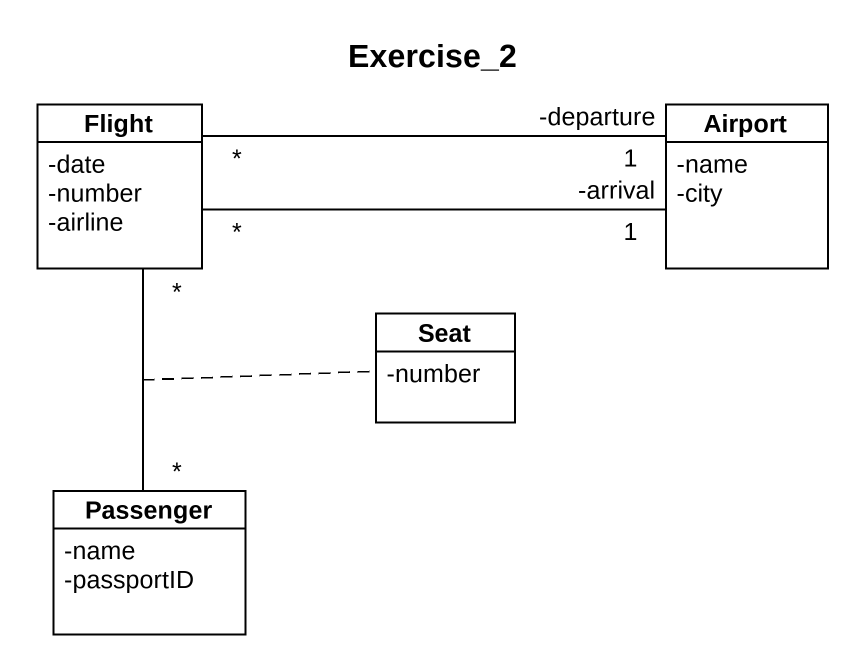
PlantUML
@startuml
title Exercise_2
hide circle
hide empty members
skinparam classAttributeIconSize 0
class Flight {
  -date
  -number
  -airline
}
class Airport {
  -name
  -city
}
class Seat {
  -number
}
class Passenger {
  -name
  -passportID
}
Flight "*" -right- "-departure\n1" Airport
Flight "*" -right- "-arrival\n1" Airport
Flight "*" -- "*" Passenger
(Flight, Passenger) .. Seat
@enduml
